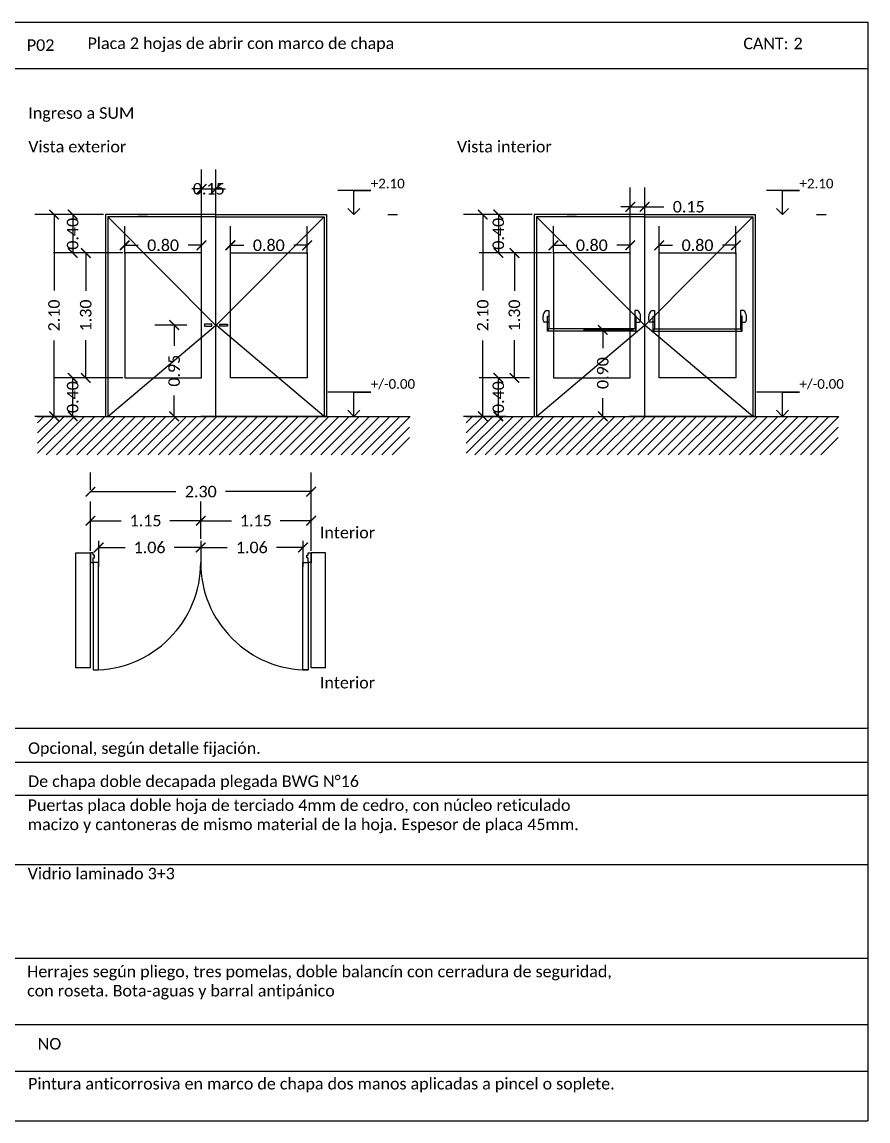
# Model space of a CAD drawing. Header units: metres. Extents: x 2371.5 to 2401.8, y 1406.8 to 1418.2.
# Drawn here: x 2377.31 to 2386.12, y 1406.75 to 1418.19 of the extents above; entities that cross this region are included whole.
import ezdxf
from ezdxf import colors
from ezdxf.entities.mleader import LeaderData, LeaderLine
from ezdxf.math import Vec2, Vec3

# ---------------------------------------------------------------- set-up
doc = ezdxf.new("R2010")
doc.units = ezdxf.units.M
doc.header["$LTSCALE"] = 0.2
doc.header["$PDMODE"] = 3
doc.linetypes.add('ACAD_ISO07W100', pattern=[3, 0, -3])
doc.layers.get('0').update_dxf_attribs({"linetype": 'CONTINUOUS'})
doc.layers.get('DEFPOINTS').update_dxf_attribs({"linetype": 'CONTINUOUS'})
for name, color, linetype in [('0-COT-1-50', 1, 'CONTINUOUS'), ('0-T-1-50-TEXTOS', 2, 'CONTINUOUS'), ('A-----NPP', 5, 'CONTINUOUS'), ('A-HATCHS', 252, 'CONTINUOUS'), ('A-SIM-NIVELES', 1, 'CONTINUOUS'), ('AR-CARPINTERIA_015', 2, 'CONTINUOUS'), ('AR-CARPINTERIA_DET_01', 1, 'CONTINUOUS'), ('AR-CARPINTERIA_DET_BARRIDO', 252, 'CONTINUOUS'), ('AR-MUROS_EN_CORTE_05', 3, 'CONTINUOUS'), ('ROTULO', 2, 'CONTINUOUS')]:
    doc.layers.add(name, color=color, linetype=linetype)
doc.styles.add('1-50-TEXTO-CAL', font='calibri.ttf', dxfattribs={"height": 0.12})
doc.styles.add('TCH-1-50-CA', font='calibri.ttf', dxfattribs={"height": 0.1})
doc.dimstyles.new('1-50-COTAS', dxfattribs={"dimtxt": 0.12, "dimasz": 0.1, "dimexe": 0.2, "dimexo": 0.02, "dimgap": 0.1, "dimtad": 0, "dimtoh": 1, "dimzin": 0, "dimdsep": 46, "dimtxsty": '1-50-TEXTO-CAL', "dimblk": 'ARCHTICK', "dimcen": 0.5, "dimclre": 250, "dimclrt": 256, "dimadec": 0, "dimazin": 0, "dimtfac": 1, "dimtmove": 0, "dimatfit": 3, "dimldrblk": 'ARCHTICK', "dimfxl": 1, "dimtzin": 0, "dimarcsym": 0})

# ---------------------------------------------------------------- blocks, each defined once
blk = doc.blocks.new('_ARCHTICK')
at = {"color": 0, "linetype": 'ByBlock', "const_width": 0.15}
blk.add_lwpolyline([(-0.5, -0.5), (0.5, 0.5)], dxfattribs=at)
blk = doc.blocks.new('*D21')
at = {"layer": '0-COT-1-50', "color": 250, "lineweight": -2, "transparency": 16777216}
for p, q in [((2378.36, 1415.787), (2377.775, 1415.787)), ((2378.36, 1414.487), (2377.775, 1414.487))]:
    blk.add_line(p, q, dxfattribs=at)
at = {"layer": '0-COT-1-50', "color": 0, "lineweight": -2, "transparency": 16777216}
for p, q in [((2377.975, 1415.787), (2377.975, 1415.393)), ((2377.975, 1414.487), (2377.975, 1414.881))]:
    blk.add_line(p, q, dxfattribs=at)
at = {"layer": 'DEFPOINTS', "color": 0, "transparency": 16777216}
for p in [(2377.975, 1415.787), (2378.38, 1415.787), (2378.38, 1414.487)]:
    blk.add_point(p, dxfattribs=at)
at = {"layer": '0-COT-1-50', "color": 0, "lineweight": -2, "transparency": 16777216, "xscale": 0.1, "yscale": 0.1, "zscale": 0.1}
for p, rotation in [((2377.975, 1415.787), 90), ((2377.975, 1414.487), 270)]:
    blk.add_blockref('_ARCHTICK', p, dxfattribs=dict(at, rotation=rotation))
at = {"layer": '0-COT-1-50', "transparency": 16777216, "insert": (2377.975, 1415.137), "char_height": 0.12, "attachment_point": 5, "rotation": 90, "style": '1-50-TEXTO-CAL'}
blk.add_mtext('1.30', dxfattribs=at)
blk = doc.blocks.new('*D22')
at = {"layer": '0-COT-1-50', "color": 250, "lineweight": -2, "transparency": 16777216}
for p, q in [((2378.16, 1416.187), (2377.639, 1416.187)), ((2378.044, 1415.787), (2377.639, 1415.787))]:
    blk.add_line(p, q, dxfattribs=at)
at = {"layer": '0-COT-1-50', "color": 0, "lineweight": -2, "transparency": 16777216}
blk.add_line((2377.839, 1416.187), (2377.839, 1415.787), dxfattribs=at)
at = {"layer": 'DEFPOINTS', "color": 0, "transparency": 16777216}
for p in [(2378.18, 1416.187), (2377.839, 1415.787), (2378.064, 1415.787)]:
    blk.add_point(p, dxfattribs=at)
at = {"layer": '0-COT-1-50', "color": 0, "lineweight": -2, "transparency": 16777216, "xscale": 0.1, "yscale": 0.1, "zscale": 0.1}
for p, rotation in [((2377.839, 1416.187), 90), ((2377.839, 1415.787), 270)]:
    blk.add_blockref('_ARCHTICK', p, dxfattribs=dict(at, rotation=rotation))
at = {"layer": '0-COT-1-50', "transparency": 16777216, "insert": (2377.839, 1415.987), "char_height": 0.12, "attachment_point": 5, "rotation": 90, "style": '1-50-TEXTO-CAL'}
blk.add_mtext('0.40', dxfattribs=at)
blk = doc.blocks.new('*D23')
at = {"layer": '0-COT-1-50', "color": 250, "lineweight": -2, "transparency": 16777216}
for p, q in [((2377.717, 1416.187), (2377.445, 1416.187)), ((2377.842, 1414.087), (2377.445, 1414.087))]:
    blk.add_line(p, q, dxfattribs=at)
at = {"layer": '0-COT-1-50', "color": 0, "lineweight": -2, "transparency": 16777216}
for p, q in [((2377.645, 1416.187), (2377.645, 1415.396)), ((2377.645, 1414.087), (2377.645, 1414.878))]:
    blk.add_line(p, q, dxfattribs=at)
at = {"layer": 'DEFPOINTS', "color": 0, "transparency": 16777216}
for p in [(2377.645, 1416.187), (2377.737, 1416.187), (2377.862, 1414.087)]:
    blk.add_point(p, dxfattribs=at)
at = {"layer": '0-COT-1-50', "color": 0, "lineweight": -2, "transparency": 16777216, "xscale": 0.1, "yscale": 0.1, "zscale": 0.1}
for p, rotation in [((2377.645, 1416.187), 90), ((2377.645, 1414.087), 270)]:
    blk.add_blockref('_ARCHTICK', p, dxfattribs=dict(at, rotation=rotation))
at = {"layer": '0-COT-1-50', "transparency": 16777216, "insert": (2377.645, 1415.137), "char_height": 0.12, "attachment_point": 5, "rotation": 90, "style": '1-50-TEXTO-CAL'}
blk.add_mtext('2.10', dxfattribs=at)
blk = doc.blocks.new('*D24')
at = {"layer": '0-COT-1-50', "color": 250, "lineweight": -2, "transparency": 16777216}
for p, q in [((2378.131, 1414.487), (2377.639, 1414.487)), ((2377.888, 1414.087), (2377.639, 1414.087))]:
    blk.add_line(p, q, dxfattribs=at)
at = {"layer": '0-COT-1-50', "color": 0, "lineweight": -2, "transparency": 16777216}
blk.add_line((2377.839, 1414.087), (2377.839, 1414.487), dxfattribs=at)
at = {"layer": 'DEFPOINTS', "color": 0, "transparency": 16777216}
for p in [(2377.839, 1414.487), (2378.151, 1414.487), (2377.908, 1414.087)]:
    blk.add_point(p, dxfattribs=at)
at = {"layer": '0-COT-1-50', "color": 0, "lineweight": -2, "transparency": 16777216, "xscale": 0.1, "yscale": 0.1, "zscale": 0.1}
for p, rotation in [((2377.839, 1414.487), 90), ((2377.839, 1414.087), 270)]:
    blk.add_blockref('_ARCHTICK', p, dxfattribs=dict(at, rotation=rotation))
at = {"layer": '0-COT-1-50', "transparency": 16777216, "insert": (2377.839, 1414.287), "char_height": 0.12, "attachment_point": 5, "rotation": 90, "style": '1-50-TEXTO-CAL'}
blk.add_mtext('0.40', dxfattribs=at)
blk = doc.blocks.new('*D25')
at = {"layer": '0-COT-1-50', "color": 250, "lineweight": -2, "transparency": 16777216}
for p, q in [((2379.171, 1412.792), (2379.171, 1412.522)), ((2380.235, 1412.792), (2380.235, 1412.522))]:
    blk.add_line(p, q, dxfattribs=at)
at = {"layer": '0-COT-1-50', "color": 0, "lineweight": -2, "transparency": 16777216}
for p, q in [((2379.171, 1412.722), (2379.447, 1412.722)), ((2380.235, 1412.722), (2379.959, 1412.722))]:
    blk.add_line(p, q, dxfattribs=at)
at = {"layer": 'DEFPOINTS', "color": 0, "transparency": 16777216}
for p in [(2379.171, 1412.812), (2380.235, 1412.812), (2379.171, 1412.722)]:
    blk.add_point(p, dxfattribs=at)
at = {"layer": '0-COT-1-50', "color": 0, "lineweight": -2, "transparency": 16777216, "xscale": 0.1, "yscale": 0.1, "zscale": 0.1, "rotation": 180}
blk.add_blockref('_ARCHTICK', (2379.171, 1412.722), dxfattribs=at)
at = {"layer": '0-COT-1-50', "color": 0, "lineweight": -2, "transparency": 16777216, "xscale": 0.1, "yscale": 0.1, "zscale": 0.1}
blk.add_blockref('_ARCHTICK', (2380.235, 1412.722), dxfattribs=at)
at = {"layer": '0-COT-1-50', "transparency": 16777216, "insert": (2379.703, 1412.722), "char_height": 0.12, "attachment_point": 5, "style": '1-50-TEXTO-CAL'}
blk.add_mtext('1.06', dxfattribs=at)
blk = doc.blocks.new('*D26')
at = {"layer": '0-COT-1-50', "color": 250, "lineweight": -2, "transparency": 16777216}
for p, q in [((2379.026, 1415.037), (2378.695, 1415.037)), ((2378.615, 1414.087), (2379.095, 1414.087))]:
    blk.add_line(p, q, dxfattribs=at)
at = {"layer": '0-COT-1-50', "color": 0, "lineweight": -2, "transparency": 16777216}
for p, q in [((2378.895, 1415.037), (2378.895, 1414.82)), ((2378.895, 1414.087), (2378.895, 1414.303))]:
    blk.add_line(p, q, dxfattribs=at)
at = {"layer": 'DEFPOINTS', "color": 0, "transparency": 16777216}
for p in [(2378.895, 1415.037), (2379.046, 1415.037), (2378.595, 1414.087)]:
    blk.add_point(p, dxfattribs=at)
at = {"layer": '0-COT-1-50', "color": 0, "lineweight": -2, "transparency": 16777216, "xscale": 0.1, "yscale": 0.1, "zscale": 0.1}
for p, rotation in [((2378.895, 1415.037), 90), ((2378.895, 1414.087), 270)]:
    blk.add_blockref('_ARCHTICK', p, dxfattribs=dict(at, rotation=rotation))
at = {"layer": '0-COT-1-50', "transparency": 16777216, "insert": (2378.895, 1414.562), "char_height": 0.12, "attachment_point": 5, "rotation": 90, "style": '1-50-TEXTO-CAL'}
blk.add_mtext('0.95', dxfattribs=at)
blk = doc.blocks.new('*D27')
at = {"layer": '0-COT-1-50', "color": 250, "lineweight": -2, "transparency": 16777216}
for p, q in [((2378.108, 1412.792), (2378.108, 1412.522)), ((2379.171, 1412.792), (2379.171, 1412.522))]:
    blk.add_line(p, q, dxfattribs=at)
at = {"layer": '0-COT-1-50', "color": 0, "lineweight": -2, "transparency": 16777216}
for p, q in [((2378.108, 1412.722), (2378.384, 1412.722)), ((2379.171, 1412.722), (2378.895, 1412.722))]:
    blk.add_line(p, q, dxfattribs=at)
at = {"layer": 'DEFPOINTS', "color": 0, "transparency": 16777216}
for p in [(2378.108, 1412.812), (2379.171, 1412.812), (2378.108, 1412.722)]:
    blk.add_point(p, dxfattribs=at)
at = {"layer": '0-COT-1-50', "color": 0, "lineweight": -2, "transparency": 16777216, "xscale": 0.1, "yscale": 0.1, "zscale": 0.1, "rotation": 180}
blk.add_blockref('_ARCHTICK', (2378.108, 1412.722), dxfattribs=at)
at = {"layer": '0-COT-1-50', "color": 0, "lineweight": -2, "transparency": 16777216, "xscale": 0.1, "yscale": 0.1, "zscale": 0.1}
blk.add_blockref('_ARCHTICK', (2379.171, 1412.722), dxfattribs=at)
at = {"layer": '0-COT-1-50', "transparency": 16777216, "insert": (2378.639, 1412.722), "char_height": 0.12, "attachment_point": 5, "style": '1-50-TEXTO-CAL'}
blk.add_mtext('1.06', dxfattribs=at)
blk = doc.blocks.new('*D28')
at = {"layer": '0-COT-1-50', "color": 250, "lineweight": -2, "transparency": 16777216}
for p, q in [((2379.18, 1415.987), (2379.18, 1416.655)), ((2379.33, 1416.098), (2379.33, 1416.655))]:
    blk.add_line(p, q, dxfattribs=at)
at = {"layer": '0-COT-1-50', "color": 0, "lineweight": -2, "transparency": 16777216}
for p, q in [((2379.18, 1416.455), (2379.08, 1416.455)), ((2379.18, 1416.455), (2379.33, 1416.455)), ((2379.33, 1416.455), (2379.43, 1416.455))]:
    blk.add_line(p, q, dxfattribs=at)
at = {"layer": 'DEFPOINTS', "color": 0, "transparency": 16777216}
for p in [(2379.33, 1416.455), (2379.33, 1416.078), (2379.18, 1415.967)]:
    blk.add_point(p, dxfattribs=at)
at = {"layer": '0-COT-1-50', "color": 0, "lineweight": -2, "transparency": 16777216, "xscale": 0.1, "yscale": 0.1, "zscale": 0.1}
blk.add_blockref('_ARCHTICK', (2379.18, 1416.455), dxfattribs=at)
at = {"layer": '0-COT-1-50', "color": 0, "lineweight": -2, "transparency": 16777216, "xscale": 0.1, "yscale": 0.1, "zscale": 0.1, "rotation": 180}
blk.add_blockref('_ARCHTICK', (2379.33, 1416.455), dxfattribs=at)
at = {"layer": '0-COT-1-50', "transparency": 16777216, "insert": (2379.255, 1416.455), "char_height": 0.12, "attachment_point": 5, "style": '1-50-TEXTO-CAL'}
blk.add_mtext('0.15', dxfattribs=at)
blk = doc.blocks.new('*D29')
at = {"layer": '0-COT-1-50', "color": 250, "lineweight": -2, "transparency": 16777216}
for p, q in [((2378.38, 1415.777), (2378.38, 1416.067)), ((2379.18, 1415.777), (2379.18, 1416.067))]:
    blk.add_line(p, q, dxfattribs=at)
at = {"layer": '0-COT-1-50', "color": 0, "lineweight": -2, "transparency": 16777216}
for p, q in [((2378.38, 1415.867), (2378.519, 1415.867)), ((2379.18, 1415.867), (2379.041, 1415.867))]:
    blk.add_line(p, q, dxfattribs=at)
at = {"layer": 'DEFPOINTS', "color": 0, "transparency": 16777216}
for p in [(2378.38, 1415.867), (2378.38, 1415.757), (2379.18, 1415.757)]:
    blk.add_point(p, dxfattribs=at)
at = {"layer": '0-COT-1-50', "color": 0, "lineweight": -2, "transparency": 16777216, "xscale": 0.1, "yscale": 0.1, "zscale": 0.1, "rotation": 180}
blk.add_blockref('_ARCHTICK', (2378.38, 1415.867), dxfattribs=at)
at = {"layer": '0-COT-1-50', "color": 0, "lineweight": -2, "transparency": 16777216, "xscale": 0.1, "yscale": 0.1, "zscale": 0.1}
blk.add_blockref('_ARCHTICK', (2379.18, 1415.867), dxfattribs=at)
at = {"layer": '0-COT-1-50', "transparency": 16777216, "insert": (2378.78, 1415.867), "char_height": 0.12, "attachment_point": 5, "style": '1-50-TEXTO-CAL'}
blk.add_mtext('0.80', dxfattribs=at)
blk = doc.blocks.new('*D30')
at = {"layer": '0-COT-1-50', "color": 250, "lineweight": -2, "transparency": 16777216}
for p, q in [((2378.023, 1413.323), (2378.023, 1413.503)), ((2380.32, 1412.944), (2380.32, 1413.503))]:
    blk.add_line(p, q, dxfattribs=at)
at = {"layer": '0-COT-1-50', "color": 0, "lineweight": -2, "transparency": 16777216}
for p, q in [((2378.023, 1413.303), (2378.913, 1413.303)), ((2380.32, 1413.303), (2379.431, 1413.303))]:
    blk.add_line(p, q, dxfattribs=at)
at = {"layer": 'DEFPOINTS', "color": 0, "transparency": 16777216}
for p in [(2378.023, 1413.303), (2378.023, 1413.303), (2380.32, 1412.924)]:
    blk.add_point(p, dxfattribs=at)
at = {"layer": '0-COT-1-50', "color": 0, "lineweight": -2, "transparency": 16777216, "xscale": 0.1, "yscale": 0.1, "zscale": 0.1, "rotation": 180}
blk.add_blockref('_ARCHTICK', (2378.023, 1413.303), dxfattribs=at)
at = {"layer": '0-COT-1-50', "color": 0, "lineweight": -2, "transparency": 16777216, "xscale": 0.1, "yscale": 0.1, "zscale": 0.1}
blk.add_blockref('_ARCHTICK', (2380.32, 1413.303), dxfattribs=at)
at = {"layer": '0-COT-1-50', "transparency": 16777216, "insert": (2379.172, 1413.303), "char_height": 0.12, "attachment_point": 5, "style": '1-50-TEXTO-CAL'}
blk.add_mtext('2.30', dxfattribs=at)
blk = doc.blocks.new('P02_-_PLANTA')
at = {"layer": 'AR-CARPINTERIA_015', "linetype": 'Continuous'}
for points in [[(0.085, -0.1), (0.03, -0.1), (0.03, -1.218), (0.085, -1.218)], [(2.212, -0.1), (2.267, -0.1), (2.267, -1.218), (2.212, -1.218)]]:
    blk.add_lwpolyline(points, close=True, dxfattribs=at)
at = {"layer": 'AR-CARPINTERIA_DET_01', "linetype": 'Continuous'}
for points in [[(0, 0), (0, -0.1), (0.03, -0.1), (0.03, -0.053), (0.043, -0.053), (0.043, -0.023), (0.03, -0.023), (0.03, 0)], [(2.297, 0), (2.297, -0.1), (2.267, -0.1), (2.267, -0.053), (2.254, -0.053), (2.254, -0.023), (2.267, -0.023), (2.267, 0)]]:
    blk.add_lwpolyline(points, close=True, dxfattribs=at)
at = {"layer": 'AR-CARPINTERIA_DET_BARRIDO', "ltscale": 3}
for centre, start, end in [((0.031, -0.101), 269.9651, 0.0349), ((2.266, -0.101), 179.9651, 270.0349)]:
    blk.add_arc(centre, 1.118, start, end, dxfattribs=at)
blk = doc.blocks.new('*D31')
at = {"layer": '0-COT-1-50', "color": 250, "lineweight": -2, "transparency": 16777216}
for p, q in [((2379.48, 1415.777), (2379.48, 1416.067)), ((2380.28, 1415.777), (2380.28, 1416.067))]:
    blk.add_line(p, q, dxfattribs=at)
at = {"layer": '0-COT-1-50', "color": 0, "lineweight": -2, "transparency": 16777216}
for p, q in [((2379.48, 1415.867), (2379.619, 1415.867)), ((2380.28, 1415.867), (2380.141, 1415.867))]:
    blk.add_line(p, q, dxfattribs=at)
at = {"layer": 'DEFPOINTS', "color": 0, "transparency": 16777216}
for p in [(2380.28, 1415.867), (2379.48, 1415.757), (2380.28, 1415.757)]:
    blk.add_point(p, dxfattribs=at)
at = {"layer": '0-COT-1-50', "color": 0, "lineweight": -2, "transparency": 16777216, "xscale": 0.1, "yscale": 0.1, "zscale": 0.1, "rotation": 180}
blk.add_blockref('_ARCHTICK', (2379.48, 1415.867), dxfattribs=at)
at = {"layer": '0-COT-1-50', "color": 0, "lineweight": -2, "transparency": 16777216, "xscale": 0.1, "yscale": 0.1, "zscale": 0.1}
blk.add_blockref('_ARCHTICK', (2380.28, 1415.867), dxfattribs=at)
at = {"layer": '0-COT-1-50', "transparency": 16777216, "insert": (2379.88, 1415.867), "char_height": 0.12, "attachment_point": 5, "style": '1-50-TEXTO-CAL'}
blk.add_mtext('0.80', dxfattribs=at)
blk = doc.blocks.new('_OPEN90')
at = {"color": 0, "linetype": 'ByBlock'}
for p, q in [((0, 0), (-1, 0)), ((-0.5, 0.5), (0, 0)), ((0, 0), (-0.5, -0.5))]:
    blk.add_line(p, q, dxfattribs=at)
blk = doc.blocks.new('P02_-_VISTA_EXTERIOR')
at = {"layer": 'A-----NPP', "color": 1, "linetype": 'Continuous'}
for points in [[(1.108, 0.958), (1.03, 0.958), (1.03, 0.938), (1.108, 0.938)], [(1.192, 0.958), (1.27, 0.958), (1.27, 0.938), (1.192, 0.938)]]:
    blk.add_lwpolyline(points, close=True, dxfattribs=at)
at = {"layer": 'AR-CARPINTERIA_015', "linetype": 'Continuous'}
for p, q in [((1.15, 2.1), (0, 2.1)), ((0, 2.1), (0, 0)), ((1.15, 2.075), (0.025, 2.075)), ((0.025, 2.075), (0.025, 0)), ((1.15, 2.1), (2.3, 2.1)), ((1.15, 2.075), (2.275, 2.075)), ((1.15, 0), (1.15, 2.075)), ((2.275, 2.075), (2.275, 0)), ((2.3, 2.1), (2.3, 0)), ((0.025, 0), (1.288, 0)), ((2.3, 0), (0.991, 0)), ((2.275, 0), (1.016, 0))]:
    blk.add_line(p, q, dxfattribs=at)
for points in [[(1, 1.7), (0.2, 1.7), (0.2, 0.4), (1, 0.4)], [(1.3, 1.7), (2.1, 1.7), (2.1, 0.4), (1.3, 0.4)]]:
    blk.add_lwpolyline(points, close=True, dxfattribs=at)
at = {"layer": 'AR-CARPINTERIA_DET_BARRIDO', "color": 1, "ltscale": 3}
for p, q in [((0.025, 2.075), (1.15, 0.946)), ((2.275, 2.075), (1.15, 0.946)), ((0.025, 0), (1.144, 0.944)), ((2.275, 0), (1.156, 0.944))]:
    blk.add_line(p, q, dxfattribs=at)
blk = doc.blocks.new('P02_-_VISTA_INTERIOR')
at = {"layer": 'AR-CARPINTERIA_015', "linetype": 'Continuous'}
for p, q in [((1.15, 2.1), (0, 2.1)), ((0, 2.1), (0, 0)), ((1.15, 2.075), (0.025, 2.075)), ((0.025, 2.075), (0.025, 0)), ((1.15, 2.1), (2.3, 2.1)), ((1.15, 2.075), (2.275, 2.075)), ((1.15, 0), (1.15, 2.075)), ((2.275, 2.075), (2.275, 0)), ((2.3, 2.1), (2.3, 0)), ((0.025, 0), (1.288, 0)), ((2.3, 0), (0.991, 0)), ((2.275, 0), (1.016, 0))]:
    blk.add_line(p, q, dxfattribs=at)
for points in [[(1, 1.7), (0.2, 1.7), (0.2, 0.4), (1, 0.4)], [(1.3, 1.7), (2.1, 1.7), (2.1, 0.4), (1.3, 0.4)]]:
    blk.add_lwpolyline(points, close=True, dxfattribs=at)
at = {"layer": 'AR-CARPINTERIA_DET_01'}
for points in [[(0.092, 1), (0.092, 1.042)], [(0.122, 1.101), (0.152, 1.101), (0.152, 0.981), (0.108, 0.981)], [(0.152, 0.887), (0.137, 0.887), (0.137, 1.041), (0.152, 1.041)], [(0.152, 1.041), (0.152, 0.912)], [(1.078, 1.101), (1.048, 1.101), (1.048, 0.981), (1.092, 0.981)], [(1.048, 1.041), (1.048, 0.912)], [(1.048, 0.887), (1.063, 0.887), (1.063, 1.041), (1.048, 1.041)], [(1.108, 1), (1.108, 1.042)], [(1.192, 1), (1.192, 1.042)], [(1.222, 1.101), (1.252, 1.101), (1.252, 0.981), (1.208, 0.981)], [(1.252, 0.887), (1.237, 0.887), (1.237, 1.041), (1.252, 1.041)], [(1.252, 1.041), (1.252, 0.912)], [(2.178, 1.101), (2.148, 1.101), (2.148, 0.981), (2.192, 0.981)], [(2.148, 1.041), (2.148, 0.912)], [(2.148, 0.887), (2.163, 0.887), (2.163, 1.041), (2.148, 1.041)], [(2.208, 1), (2.208, 1.042)], [(1.054, 0.912), (0.146, 0.912)], [(0.146, 0.912), (0.146, 0.887)], [(1.063, 0.887), (0.146, 0.887)], [(1.054, 0.912), (1.054, 0.887)], [(1.237, 0.887), (2.154, 0.887)], [(1.246, 0.912), (2.154, 0.912)], [(1.246, 0.912), (1.246, 0.887)], [(2.154, 0.912), (2.154, 0.887)]]:
    blk.add_lwpolyline(points, dxfattribs=at)
for centre, radius, start, end in [((0.166, 1.042), 0.0739, 126.4305, 180.4394), ((1.034, 1.042), 0.0739, 359.5606, 53.5695), ((1.266, 1.042), 0.0739, 126.4305, 180.4394), ((2.134, 1.042), 0.0739, 359.5606, 53.5695), ((0.111, 1), 0.019, 178.8009, 261.3159), ((1.089, 1), 0.019, 278.6841, 1.1991), ((1.211, 1), 0.019, 178.8009, 261.3159), ((2.189, 1), 0.019, 278.6841, 1.1991)]:
    blk.add_arc(centre, radius, start, end, dxfattribs=at)
at = {"layer": 'AR-CARPINTERIA_DET_BARRIDO', "ltscale": 3}
for p, q in [((0.025, 2.075), (1.15, 0.946)), ((2.275, 2.075), (1.15, 0.946)), ((0.025, 0), (1.144, 0.944)), ((2.275, 0), (1.156, 0.944))]:
    blk.add_line(p, q, dxfattribs=at)
blk = doc.blocks.new('*D50')
at = {"layer": '0-COT-1-50', "color": 250, "lineweight": -2, "transparency": 16777216}
for p, q in [((2382.822, 1415.787), (2382.236, 1415.787)), ((2382.592, 1414.487), (2382.236, 1414.487))]:
    blk.add_line(p, q, dxfattribs=at)
at = {"layer": '0-COT-1-50', "color": 0, "lineweight": -2, "transparency": 16777216}
for p, q in [((2382.436, 1415.787), (2382.436, 1415.393)), ((2382.436, 1414.487), (2382.436, 1414.881))]:
    blk.add_line(p, q, dxfattribs=at)
at = {"layer": 'DEFPOINTS', "color": 0, "transparency": 16777216}
for p in [(2382.436, 1415.787), (2382.842, 1415.787), (2382.612, 1414.487)]:
    blk.add_point(p, dxfattribs=at)
at = {"layer": '0-COT-1-50', "color": 0, "lineweight": -2, "transparency": 16777216, "xscale": 0.1, "yscale": 0.1, "zscale": 0.1}
for p, rotation in [((2382.436, 1415.787), 90), ((2382.436, 1414.487), 270)]:
    blk.add_blockref('_ARCHTICK', p, dxfattribs=dict(at, rotation=rotation))
at = {"layer": '0-COT-1-50', "transparency": 16777216, "insert": (2382.436, 1415.137), "char_height": 0.12, "attachment_point": 5, "rotation": 90, "style": '1-50-TEXTO-CAL'}
blk.add_mtext('1.30', dxfattribs=at)
blk = doc.blocks.new('*D51')
at = {"layer": '0-COT-1-50', "color": 250, "lineweight": -2, "transparency": 16777216}
for p, q in [((2382.622, 1416.187), (2382.069, 1416.187)), ((2382.506, 1415.787), (2382.069, 1415.787))]:
    blk.add_line(p, q, dxfattribs=at)
at = {"layer": '0-COT-1-50', "color": 0, "lineweight": -2, "transparency": 16777216}
blk.add_line((2382.269, 1416.187), (2382.269, 1415.787), dxfattribs=at)
at = {"layer": 'DEFPOINTS', "color": 0, "transparency": 16777216}
for p in [(2382.642, 1416.187), (2382.269, 1415.787), (2382.526, 1415.787)]:
    blk.add_point(p, dxfattribs=at)
at = {"layer": '0-COT-1-50', "color": 0, "lineweight": -2, "transparency": 16777216, "xscale": 0.1, "yscale": 0.1, "zscale": 0.1}
for p, rotation in [((2382.269, 1416.187), 90), ((2382.269, 1415.787), 270)]:
    blk.add_blockref('_ARCHTICK', p, dxfattribs=dict(at, rotation=rotation))
at = {"layer": '0-COT-1-50', "transparency": 16777216, "insert": (2382.269, 1415.987), "char_height": 0.12, "attachment_point": 5, "rotation": 90, "style": '1-50-TEXTO-CAL'}
blk.add_mtext('0.40', dxfattribs=at)
blk = doc.blocks.new('*D52')
at = {"layer": '0-COT-1-50', "color": 250, "lineweight": -2, "transparency": 16777216}
for p, q in [((2382.179, 1416.187), (2381.907, 1416.187)), ((2382.303, 1414.087), (2381.907, 1414.087))]:
    blk.add_line(p, q, dxfattribs=at)
at = {"layer": '0-COT-1-50', "color": 0, "lineweight": -2, "transparency": 16777216}
for p, q in [((2382.107, 1416.187), (2382.107, 1415.396)), ((2382.107, 1414.087), (2382.107, 1414.878))]:
    blk.add_line(p, q, dxfattribs=at)
at = {"layer": 'DEFPOINTS', "color": 0, "transparency": 16777216}
for p in [(2382.107, 1416.187), (2382.199, 1416.187), (2382.323, 1414.087)]:
    blk.add_point(p, dxfattribs=at)
at = {"layer": '0-COT-1-50', "color": 0, "lineweight": -2, "transparency": 16777216, "xscale": 0.1, "yscale": 0.1, "zscale": 0.1}
for p, rotation in [((2382.107, 1416.187), 90), ((2382.107, 1414.087), 270)]:
    blk.add_blockref('_ARCHTICK', p, dxfattribs=dict(at, rotation=rotation))
at = {"layer": '0-COT-1-50', "transparency": 16777216, "insert": (2382.107, 1415.137), "char_height": 0.12, "attachment_point": 5, "rotation": 90, "style": '1-50-TEXTO-CAL'}
blk.add_mtext('2.10', dxfattribs=at)
blk = doc.blocks.new('*D53')
at = {"layer": '0-COT-1-50', "color": 250, "lineweight": -2, "transparency": 16777216}
for p, q in [((2382.592, 1414.487), (2382.069, 1414.487)), ((2382.349, 1414.087), (2382.069, 1414.087))]:
    blk.add_line(p, q, dxfattribs=at)
at = {"layer": '0-COT-1-50', "color": 0, "lineweight": -2, "transparency": 16777216}
blk.add_line((2382.269, 1414.087), (2382.269, 1414.487), dxfattribs=at)
at = {"layer": 'DEFPOINTS', "color": 0, "transparency": 16777216}
for p in [(2382.269, 1414.487), (2382.612, 1414.487), (2382.369, 1414.087)]:
    blk.add_point(p, dxfattribs=at)
at = {"layer": '0-COT-1-50', "color": 0, "lineweight": -2, "transparency": 16777216, "xscale": 0.1, "yscale": 0.1, "zscale": 0.1}
for p, rotation in [((2382.269, 1414.487), 90), ((2382.269, 1414.087), 270)]:
    blk.add_blockref('_ARCHTICK', p, dxfattribs=dict(at, rotation=rotation))
at = {"layer": '0-COT-1-50', "transparency": 16777216, "insert": (2382.269, 1414.287), "char_height": 0.12, "attachment_point": 5, "rotation": 90, "style": '1-50-TEXTO-CAL'}
blk.add_mtext('0.40', dxfattribs=at)
blk = doc.blocks.new('*D54')
at = {"layer": '0-COT-1-50', "color": 250, "lineweight": -2, "transparency": 16777216}
for p, q in [((2383.675, 1414.987), (2383.156, 1414.987)), ((2383.076, 1414.087), (2383.556, 1414.087))]:
    blk.add_line(p, q, dxfattribs=at)
at = {"layer": '0-COT-1-50', "color": 0, "lineweight": -2, "transparency": 16777216}
for p, q in [((2383.356, 1414.987), (2383.356, 1414.798)), ((2383.356, 1414.087), (2383.356, 1414.276))]:
    blk.add_line(p, q, dxfattribs=at)
at = {"layer": 'DEFPOINTS', "color": 0, "transparency": 16777216}
for p in [(2383.356, 1414.987), (2383.695, 1414.987), (2383.056, 1414.087)]:
    blk.add_point(p, dxfattribs=at)
at = {"layer": '0-COT-1-50', "color": 0, "lineweight": -2, "transparency": 16777216, "xscale": 0.1, "yscale": 0.1, "zscale": 0.1}
for p, rotation in [((2383.356, 1414.987), 90), ((2383.356, 1414.087), 270)]:
    blk.add_blockref('_ARCHTICK', p, dxfattribs=dict(at, rotation=rotation))
at = {"layer": '0-COT-1-50', "transparency": 16777216, "insert": (2383.356, 1414.537), "char_height": 0.12, "attachment_point": 5, "rotation": 90, "style": '1-50-TEXTO-CAL'}
blk.add_mtext('0.90', dxfattribs=at)
blk = doc.blocks.new('*D55')
at = {"layer": '0-COT-1-50', "color": 250, "lineweight": -2, "transparency": 16777216}
for p, q in [((2383.642, 1415.987), (2383.642, 1416.468)), ((2383.792, 1416.098), (2383.792, 1416.468))]:
    blk.add_line(p, q, dxfattribs=at)
at = {"layer": '0-COT-1-50', "color": 0, "lineweight": -2, "transparency": 16777216}
for p, q in [((2383.642, 1416.268), (2383.542, 1416.268)), ((2383.642, 1416.268), (2383.792, 1416.268)), ((2383.792, 1416.268), (2383.992, 1416.268))]:
    blk.add_line(p, q, dxfattribs=at)
at = {"layer": 'DEFPOINTS', "color": 0, "transparency": 16777216}
for p in [(2383.792, 1416.268), (2383.792, 1416.078), (2383.642, 1415.967)]:
    blk.add_point(p, dxfattribs=at)
at = {"layer": '0-COT-1-50', "color": 0, "lineweight": -2, "transparency": 16777216, "xscale": 0.1, "yscale": 0.1, "zscale": 0.1}
blk.add_blockref('_ARCHTICK', (2383.642, 1416.268), dxfattribs=at)
at = {"layer": '0-COT-1-50', "color": 0, "lineweight": -2, "transparency": 16777216, "xscale": 0.1, "yscale": 0.1, "zscale": 0.1, "rotation": 180}
blk.add_blockref('_ARCHTICK', (2383.792, 1416.268), dxfattribs=at)
at = {"layer": '0-COT-1-50', "transparency": 16777216, "insert": (2384.25, 1416.268), "char_height": 0.12, "attachment_point": 5, "style": '1-50-TEXTO-CAL'}
blk.add_mtext('0.15', dxfattribs=at)
blk = doc.blocks.new('*D56')
at = {"layer": '0-COT-1-50', "color": 250, "lineweight": -2, "transparency": 16777216}
for p, q in [((2382.842, 1415.777), (2382.842, 1416.067)), ((2383.642, 1415.777), (2383.642, 1416.067))]:
    blk.add_line(p, q, dxfattribs=at)
at = {"layer": '0-COT-1-50', "color": 0, "lineweight": -2, "transparency": 16777216}
for p, q in [((2382.842, 1415.867), (2382.981, 1415.867)), ((2383.642, 1415.867), (2383.503, 1415.867))]:
    blk.add_line(p, q, dxfattribs=at)
at = {"layer": 'DEFPOINTS', "color": 0, "transparency": 16777216}
for p in [(2382.842, 1415.867), (2382.842, 1415.757), (2383.642, 1415.757)]:
    blk.add_point(p, dxfattribs=at)
at = {"layer": '0-COT-1-50', "color": 0, "lineweight": -2, "transparency": 16777216, "xscale": 0.1, "yscale": 0.1, "zscale": 0.1, "rotation": 180}
blk.add_blockref('_ARCHTICK', (2382.842, 1415.867), dxfattribs=at)
at = {"layer": '0-COT-1-50', "color": 0, "lineweight": -2, "transparency": 16777216, "xscale": 0.1, "yscale": 0.1, "zscale": 0.1}
blk.add_blockref('_ARCHTICK', (2383.642, 1415.867), dxfattribs=at)
at = {"layer": '0-COT-1-50', "transparency": 16777216, "insert": (2383.242, 1415.867), "char_height": 0.12, "attachment_point": 5, "style": '1-50-TEXTO-CAL'}
blk.add_mtext('0.80', dxfattribs=at)
blk = doc.blocks.new('*D57')
at = {"layer": '0-COT-1-50', "color": 250, "lineweight": -2, "transparency": 16777216}
for p, q in [((2383.942, 1415.777), (2383.942, 1416.067)), ((2384.742, 1415.777), (2384.742, 1416.067))]:
    blk.add_line(p, q, dxfattribs=at)
at = {"layer": '0-COT-1-50', "color": 0, "lineweight": -2, "transparency": 16777216}
for p, q in [((2383.942, 1415.867), (2384.081, 1415.867)), ((2384.742, 1415.867), (2384.603, 1415.867))]:
    blk.add_line(p, q, dxfattribs=at)
at = {"layer": 'DEFPOINTS', "color": 0, "transparency": 16777216}
for p in [(2384.742, 1415.867), (2383.942, 1415.757), (2384.742, 1415.757)]:
    blk.add_point(p, dxfattribs=at)
at = {"layer": '0-COT-1-50', "color": 0, "lineweight": -2, "transparency": 16777216, "xscale": 0.1, "yscale": 0.1, "zscale": 0.1, "rotation": 180}
blk.add_blockref('_ARCHTICK', (2383.942, 1415.867), dxfattribs=at)
at = {"layer": '0-COT-1-50', "color": 0, "lineweight": -2, "transparency": 16777216, "xscale": 0.1, "yscale": 0.1, "zscale": 0.1}
blk.add_blockref('_ARCHTICK', (2384.742, 1415.867), dxfattribs=at)
at = {"layer": '0-COT-1-50', "transparency": 16777216, "insert": (2384.342, 1415.867), "char_height": 0.12, "attachment_point": 5, "style": '1-50-TEXTO-CAL'}
blk.add_mtext('0.80', dxfattribs=at)
blk = doc.blocks.new('*D62')
at = {"layer": '0-COT-1-50', "color": 250, "transparency": 16777216}
for p, q in [((2378.023, 1412.686), (2378.023, 1413.201)), ((2379.171, 1412.832), (2379.171, 1413.201))]:
    blk.add_line(p, q, dxfattribs=at)
at = {"layer": '0-COT-1-50', "color": 0, "transparency": 16777216}
for p, q in [((2378.023, 1413.001), (2378.343, 1413.001)), ((2379.171, 1413.001), (2378.851, 1413.001))]:
    blk.add_line(p, q, dxfattribs=at)
at = {"layer": 'DEFPOINTS', "color": 0, "transparency": 16777216}
for p in [(2378.023, 1413.001), (2379.171, 1412.812), (2378.023, 1412.666)]:
    blk.add_point(p, dxfattribs=at)
at = {"layer": '0-COT-1-50', "color": 0, "transparency": 16777216, "xscale": 0.1, "yscale": 0.1, "zscale": 0.1, "rotation": 180}
blk.add_blockref('_ARCHTICK', (2378.023, 1413.001), dxfattribs=at)
at = {"layer": '0-COT-1-50', "color": 0, "transparency": 16777216, "xscale": 0.1, "yscale": 0.1, "zscale": 0.1}
blk.add_blockref('_ARCHTICK', (2379.171, 1413.001), dxfattribs=at)
at = {"layer": '0-COT-1-50', "transparency": 16777216, "insert": (2378.597, 1413.001), "char_height": 0.12, "attachment_point": 5, "style": '1-50-TEXTO-CAL'}
blk.add_mtext('1.15', dxfattribs=at)
blk = doc.blocks.new('*D63')
at = {"layer": '0-COT-1-50', "color": 250, "transparency": 16777216}
for p, q in [((2379.171, 1412.812), (2379.171, 1413.201)), ((2380.32, 1412.686), (2380.32, 1413.201))]:
    blk.add_line(p, q, dxfattribs=at)
at = {"layer": '0-COT-1-50', "color": 0, "transparency": 16777216}
for p, q in [((2379.171, 1413.001), (2379.491, 1413.001)), ((2380.32, 1413.001), (2379.999, 1413.001))]:
    blk.add_line(p, q, dxfattribs=at)
at = {"layer": 'DEFPOINTS', "color": 0, "transparency": 16777216}
for p in [(2380.32, 1413.001), (2379.171, 1412.792), (2380.32, 1412.666)]:
    blk.add_point(p, dxfattribs=at)
at = {"layer": '0-COT-1-50', "color": 0, "transparency": 16777216, "xscale": 0.1, "yscale": 0.1, "zscale": 0.1, "rotation": 180}
blk.add_blockref('_ARCHTICK', (2379.171, 1413.001), dxfattribs=at)
at = {"layer": '0-COT-1-50', "color": 0, "transparency": 16777216, "xscale": 0.1, "yscale": 0.1, "zscale": 0.1}
blk.add_blockref('_ARCHTICK', (2380.32, 1413.001), dxfattribs=at)
at = {"layer": '0-COT-1-50', "transparency": 16777216, "insert": (2379.745, 1413.001), "char_height": 0.12, "attachment_point": 5, "style": '1-50-TEXTO-CAL'}
blk.add_mtext('1.15', dxfattribs=at)

msp = doc.modelspace()

# ---------------------------------------------------------------- linework, layer by layer
at = {"layer": 'A-HATCHS', "color": 253, "linetype": 'ACAD_ISO07W100', "ltscale": 2}
for p, q in [((2378.519, 1416.187), (2381.366, 1416.187)), ((2382.981, 1416.187), (2385.827, 1416.187))]:
    msp.add_line(p, q, dxfattribs=at)
at = {"layer": 'A-HATCHS', "linetype": 'Continuous'}
for p, q in [((2377.473, 1414.02), (2377.539, 1414.087)), ((2377.473, 1413.915), (2377.645, 1414.087)), ((2377.473, 1413.809), (2377.751, 1414.087)), ((2377.473, 1413.703), (2377.857, 1414.087)), ((2377.563, 1413.687), (2377.963, 1414.087)), ((2377.669, 1413.687), (2378.069, 1414.087)), ((2377.775, 1413.687), (2378.175, 1414.087)), ((2377.881, 1413.687), (2378.28, 1414.087)), ((2377.987, 1413.687), (2378.386, 1414.087)), ((2378.093, 1413.687), (2378.492, 1414.087)), ((2378.199, 1413.687), (2378.598, 1414.087)), ((2378.305, 1413.687), (2378.704, 1414.087)), ((2378.411, 1413.687), (2378.81, 1414.087)), ((2378.516, 1413.687), (2378.916, 1414.087)), ((2378.622, 1413.687), (2379.022, 1414.087)), ((2378.728, 1413.687), (2379.127, 1414.087)), ((2378.834, 1413.687), (2379.233, 1414.087)), ((2378.94, 1413.687), (2379.339, 1414.087)), ((2379.046, 1413.687), (2379.445, 1414.087)), ((2379.152, 1413.687), (2379.551, 1414.087)), ((2379.258, 1413.687), (2379.657, 1414.087)), ((2379.363, 1413.687), (2379.763, 1414.087)), ((2379.469, 1413.687), (2379.869, 1414.087)), ((2379.575, 1413.687), (2379.975, 1414.087)), ((2379.681, 1413.687), (2380.08, 1414.087)), ((2379.787, 1413.687), (2380.186, 1414.087)), ((2379.893, 1413.687), (2380.292, 1414.087)), ((2379.999, 1413.687), (2380.398, 1414.087)), ((2380.105, 1413.687), (2380.504, 1414.087)), ((2380.211, 1413.687), (2380.61, 1414.087)), ((2380.316, 1413.687), (2380.716, 1414.087)), ((2380.422, 1413.687), (2380.822, 1414.087)), ((2380.528, 1413.687), (2380.928, 1414.087)), ((2380.634, 1413.687), (2381.033, 1414.087)), ((2380.74, 1413.687), (2381.139, 1414.087)), ((2380.846, 1413.687), (2381.245, 1414.087)), ((2380.952, 1413.687), (2381.351, 1414.087)), ((2381.934, 1414.02), (2382.001, 1414.087)), ((2381.934, 1413.915), (2382.106, 1414.087)), ((2381.934, 1413.809), (2382.212, 1414.087)), ((2381.934, 1413.703), (2382.318, 1414.087)), ((2382.025, 1413.687), (2382.424, 1414.087)), ((2382.131, 1413.687), (2382.53, 1414.087)), ((2382.237, 1413.687), (2382.636, 1414.087)), ((2382.342, 1413.687), (2382.742, 1414.087)), ((2382.448, 1413.687), (2382.848, 1414.087)), ((2382.554, 1413.687), (2382.954, 1414.087)), ((2382.66, 1413.687), (2383.059, 1414.087)), ((2382.766, 1413.687), (2383.165, 1414.087)), ((2382.872, 1413.687), (2383.271, 1414.087)), ((2382.978, 1413.687), (2383.377, 1414.087)), ((2383.084, 1413.687), (2383.483, 1414.087)), ((2383.19, 1413.687), (2383.589, 1414.087)), ((2383.295, 1413.687), (2383.695, 1414.087)), ((2383.401, 1413.687), (2383.801, 1414.087)), ((2383.507, 1413.687), (2383.906, 1414.087)), ((2383.613, 1413.687), (2384.012, 1414.087)), ((2383.719, 1413.687), (2384.118, 1414.087)), ((2383.825, 1413.687), (2384.224, 1414.087)), ((2383.931, 1413.687), (2384.33, 1414.087)), ((2384.037, 1413.687), (2384.436, 1414.087)), ((2384.142, 1413.687), (2384.542, 1414.087)), ((2384.248, 1413.687), (2384.648, 1414.087)), ((2384.354, 1413.687), (2384.754, 1414.087)), ((2384.46, 1413.687), (2384.859, 1414.087)), ((2384.566, 1413.687), (2384.965, 1414.087)), ((2384.672, 1413.687), (2385.071, 1414.087)), ((2384.778, 1413.687), (2385.177, 1414.087)), ((2384.884, 1413.687), (2385.283, 1414.087)), ((2384.99, 1413.687), (2385.389, 1414.087)), ((2385.095, 1413.687), (2385.495, 1414.087)), ((2385.201, 1413.687), (2385.601, 1414.087)), ((2385.307, 1413.687), (2385.707, 1414.087)), ((2385.413, 1413.687), (2385.812, 1414.087)), ((2381.058, 1413.687), (2381.344, 1413.973)), ((2385.519, 1413.687), (2385.805, 1413.973)), ((2381.164, 1413.687), (2381.344, 1413.867)), ((2385.625, 1413.687), (2385.805, 1413.867))]:
    msp.add_line(p, q, dxfattribs=at)
at = {"layer": 'AR-MUROS_EN_CORTE_05'}
for p, q in [((2377.473, 1414.087), (2381.344, 1414.087)), ((2381.934, 1414.087), (2385.805, 1414.087)), ((2377.872, 1411.468), (2377.872, 1412.666)), ((2377.872, 1412.666), (2378.023, 1412.666)), ((2378.023, 1411.468), (2378.023, 1412.666)), ((2380.32, 1411.468), (2380.32, 1412.666)), ((2380.471, 1412.666), (2380.32, 1412.666)), ((2380.471, 1411.468), (2380.471, 1412.666)), ((2378.023, 1411.468), (2377.872, 1411.468)), ((2380.471, 1411.468), (2380.32, 1411.468))]:
    msp.add_line(p, q, dxfattribs=at)
at = {"layer": 'ROTULO'}
for p, q in [((2371.451, 1418.191), (2386.116, 1418.191)), ((2386.116, 1418.191), (2386.116, 1406.753)), ((2386.116, 1417.703), (2371.451, 1417.703)), ((2371.451, 1410.84), (2386.116, 1410.84)), ((2371.451, 1410.489), (2386.116, 1410.489)), ((2371.451, 1410.145), (2386.116, 1410.145)), ((2371.451, 1409.421), (2386.116, 1409.421)), ((2371.451, 1408.446), (2386.116, 1408.446)), ((2371.451, 1407.757), (2386.116, 1407.757)), ((2371.451, 1407.273), (2386.116, 1407.273)), ((2371.451, 1406.753), (2386.116, 1406.753))]:
    msp.add_line(p, q, dxfattribs=at)

# ---------------------------------------------------------------- block references
at = {"layer": 'AR-CARPINTERIA_015'}
for name, p in [('P02_-_VISTA_EXTERIOR', (2378.18, 1414.087)), ('P02_-_VISTA_INTERIOR', (2382.642, 1414.087)), ('P02_-_PLANTA', (2378.023, 1412.666))]:
    msp.add_blockref(name, p, dxfattribs=at)

# ---------------------------------------------------------------- texts
at = {"layer": '0-T-1-50-TEXTOS', "color": 2, "char_height": 0.12, "attachment_point": 1, "style": '1-50-TEXTO-CAL'}
for s, insert, width in [('P02', (2377.362, 1418.011), 3.36795), ('Placa 2 hojas de abrir con marco de chapa', (2377.994, 1418.03), 3.36795), ('\\pi-0.48,l0.48,t0.48;CANT:^I 2', (2384.819, 1418.028), 3.36795), ('Ingreso a SUM', (2377.377, 1417.304), 3.36795), ('Vista exterior', (2377.377, 1416.954), 3.36795), ('Vista interior', (2381.838, 1416.954), 3.36795), ('Interior', (2380.412, 1412.937), 3.36795), ('Interior', (2380.412, 1411.375), 3.36795), ('Opcional, según detalle fijación.', (2377.375, 1410.694), 4.39562), ('De chapa doble decapada plegada BWG N°16', (2377.375, 1410.349), 4.39562), ('Puertas placa doble hoja de terciado 4mm de cedro, con núcleo reticulado macizo y cantoneras de mismo material de la hoja. Espesor de placa 45mm. ', (2377.371, 1410.1), 6.066), ('\\PVidrio laminado 3+3 ', (2377.371, 1409.588), 4.41023), ('Herrajes según pliego, tres pomelas, doble balancín con cerradura de seguridad, con roseta. Bota-aguas y barral antipánico', (2377.365, 1408.369), 6.30628), ('NO', (2377.475, 1407.617), 4.39562), ('Pintura anticorrosiva en marco de chapa dos manos aplicadas a pincel o soplete.', (2377.375, 1407.201), 8.79655)]:
    msp.add_mtext(s, dxfattribs=dict(at, insert=insert, width=width))

# ---------------------------------------------------------------- dimensions: what is measured, and where the dimension line sits
at = {"layer": '0-COT-1-50'}
for base, p1, p2, angle, picture, middle in [((2379.33, 1416.455), (2379.18, 1415.967), (2379.33, 1416.078), 180, '*D28', (2379.255, 1416.455)), ((2377.839, 1415.787), (2378.18, 1416.187), (2378.064, 1415.787), 90, '*D22', (2377.839, 1415.987)), ((2382.269, 1415.787), (2382.642, 1416.187), (2382.526, 1415.787), 90, '*D51', (2382.269, 1415.987)), ((2377.839, 1414.487), (2377.908, 1414.087), (2378.151, 1414.487), 90, '*D24', (2377.839, 1414.287)), ((2382.269, 1414.487), (2382.369, 1414.087), (2382.612, 1414.487), 90, '*D53', (2382.269, 1414.287))]:
    dim = msp.add_linear_dim(base=base, p1=p1, p2=p2, angle=angle, dimstyle='1-50-COTAS', dxfattribs=at)
    dim.commit()
    dim.dimension.update_dxf_attribs({"geometry": picture, "text_midpoint": middle, "dimtype": 160})
for base, p1, p2, angle, picture, middle in [((2383.792, 1416.268), (2383.642, 1415.967), (2383.792, 1416.078), 180, '*D55', (2384.25, 1416.268)), ((2377.645, 1416.187), (2377.862, 1414.087), (2377.737, 1416.187), 90, '*D23', (2377.645, 1415.137)), ((2382.107, 1416.187), (2382.323, 1414.087), (2382.199, 1416.187), 90, '*D52', (2382.107, 1415.137)), ((2378.38, 1415.867), (2379.18, 1415.757), (2378.38, 1415.757), 180, '*D29', (2378.78, 1415.867)), ((2380.28, 1415.867), (2379.48, 1415.757), (2380.28, 1415.757), 0, '*D31', (2379.88, 1415.867)), ((2382.842, 1415.867), (2383.642, 1415.757), (2382.842, 1415.757), 180, '*D56', (2383.242, 1415.867)), ((2384.742, 1415.867), (2383.942, 1415.757), (2384.742, 1415.757), 0, '*D57', (2384.342, 1415.867)), ((2377.975, 1415.787), (2378.38, 1414.487), (2378.38, 1415.787), 90, '*D21', (2377.975, 1415.137)), ((2382.436, 1415.787), (2382.612, 1414.487), (2382.842, 1415.787), 90, '*D50', (2382.436, 1415.137)), ((2378.895, 1415.037), (2378.595, 1414.087), (2379.046, 1415.037), 90, '*D26', (2378.895, 1414.562)), ((2383.356, 1414.987), (2383.056, 1414.087), (2383.695, 1414.987), 90, '*D54', (2383.356, 1414.537))]:
    dim = msp.add_linear_dim(base=base, p1=p1, p2=p2, angle=angle, dimstyle='1-50-COTAS', dxfattribs=at)
    dim.commit()
    dim.dimension.update_dxf_attribs({"geometry": picture, "text_midpoint": middle})
for base, p1, p2, picture, middle in [((2378.023, 1413.303), (2380.32, 1412.924), (2378.023, 1413.303), '*D30', (2379.172, 1413.303)), ((2378.023, 1413.001), (2379.171, 1412.812), (2378.023, 1412.666), '*D62', (2378.597, 1413.001)), ((2380.32, 1413.001), (2379.171, 1412.792), (2380.32, 1412.666), '*D63', (2379.745, 1413.001)), ((2378.108, 1412.722), (2379.171, 1412.812), (2378.108, 1412.812), '*D27', (2378.639, 1412.722)), ((2379.171, 1412.722), (2380.235, 1412.812), (2379.171, 1412.812), '*D25', (2379.703, 1412.722))]:
    dim = msp.add_linear_dim(base=base, p1=p1, p2=p2, dimstyle='1-50-COTAS', dxfattribs=at)
    dim.commit()
    dim.dimension.update_dxf_attribs({"geometry": picture, "text_midpoint": middle})

# ---------------------------------------------------------------- leaders
at = {"layer": 'A-SIM-NIVELES'}
ml = msp.add_multileader_mtext('Standard', dxfattribs=at)
ml.set_content('+2.10', color=256, style='TCH-1-50-CA')
ml.set_leader_properties(color=256, linetype='ByLayer', lineweight=-1)
ml.set_arrow_properties(name='OPEN90')
ml.build(insert=Vec2(0, 0))
ml.multileader.update_dxf_attribs({"text_left_attachment_type": 5, "text_right_attachment_type": 8, "dogleg_length": 1, "arrow_head_size": 0.125})
ctx = ml.context
ctx.base_point, ctx.char_height, ctx.arrow_head_size, ctx.landing_gap_size, ctx.plane_origin = Vec3(2380.941, 1416.439), 0.1, 0.125, 0, Vec3(2380.764, 1416.187)
ctx.left_attachment, ctx.right_attachment = 5, 8
notes = []
notes.append((ctx, [(0, (1, 1, 0), (2380.764, 1416.439), (1, 0), 0.178, [(0, [(2380.764, 1416.187)], 0, [])])]))
ctx.mtext.insert, ctx.mtext.flow_direction = Vec3(2380.941, 1416.56), 5
ml = msp.add_multileader_mtext('Standard', dxfattribs=at)
ml.set_content('+2.10', color=256, style='TCH-1-50-CA')
ml.set_leader_properties(color=256, linetype='ByLayer', lineweight=-1)
ml.set_arrow_properties(name='OPEN90')
ml.build(insert=Vec2(0, 0))
ml.multileader.update_dxf_attribs({"text_left_attachment_type": 5, "text_right_attachment_type": 8, "dogleg_length": 1, "arrow_head_size": 0.125})
ctx = ml.context
ctx.base_point, ctx.char_height, ctx.arrow_head_size, ctx.landing_gap_size, ctx.plane_origin = Vec3(2385.403, 1416.439), 0.1, 0.125, 0, Vec3(2385.225, 1416.187)
ctx.left_attachment, ctx.right_attachment = 5, 8
notes.append((ctx, [(0, (1, 1, 0), (2385.225, 1416.439), (1, 0), 0.178, [(0, [(2385.225, 1416.187)], 0, [])])]))
ctx.mtext.insert, ctx.mtext.flow_direction = Vec3(2385.403, 1416.56), 5
ml = msp.add_multileader_mtext('Standard', dxfattribs=at)
ml.set_content('+/-0.00', color=256, style='TCH-1-50-CA')
ml.set_leader_properties(color=256, linetype='ByLayer', lineweight=-1)
ml.set_arrow_properties(name='OPEN90')
ml.build(insert=Vec2(0, 0))
ml.multileader.update_dxf_attribs({"text_left_attachment_type": 5, "text_right_attachment_type": 8, "dogleg_length": 1, "arrow_head_size": 0.125})
ctx = ml.context
ctx.base_point, ctx.char_height, ctx.arrow_head_size, ctx.landing_gap_size, ctx.plane_origin = Vec3(2380.941, 1414.339), 0.1, 0.125, 0, Vec3(2380.764, 1414.087)
ctx.left_attachment, ctx.right_attachment = 5, 8
notes.append((ctx, [(0, (1, 1, 0), (2380.764, 1414.339), (1, 0), 0.178, [(0, [(2380.764, 1414.087)], 0, [])])]))
ctx.mtext.insert, ctx.mtext.flow_direction = Vec3(2380.941, 1414.474), 5
ml = msp.add_multileader_mtext('Standard', dxfattribs=at)
ml.set_content('+/-0.00', color=256, style='TCH-1-50-CA')
ml.set_leader_properties(color=256, linetype='ByLayer', lineweight=-1)
ml.set_arrow_properties(name='OPEN90')
ml.build(insert=Vec2(0, 0))
ml.multileader.update_dxf_attribs({"text_left_attachment_type": 5, "text_right_attachment_type": 8, "dogleg_length": 1, "arrow_head_size": 0.125})
ctx = ml.context
ctx.base_point, ctx.char_height, ctx.arrow_head_size, ctx.landing_gap_size, ctx.plane_origin = Vec3(2385.403, 1414.339), 0.1, 0.125, 0, Vec3(2385.225, 1414.087)
ctx.left_attachment, ctx.right_attachment = 5, 8
notes.append((ctx, [(0, (1, 1, 0), (2385.225, 1414.339), (1, 0), 0.178, [(0, [(2385.225, 1414.087)], 0, [])])]))
ctx.mtext.insert, ctx.mtext.flow_direction = Vec3(2385.403, 1414.474), 5
for ctx, leaders in notes:
    for number, flags, end, landing, length, lines in leaders:
        leader = LeaderData()
        leader.index, (leader.has_last_leader_line, leader.has_dogleg_vector, leader.attachment_direction) = number, flags
        leader.last_leader_point, leader.dogleg_vector, leader.dogleg_length = Vec3(end), Vec3(landing), length
        for number, points, colour, breaks in lines:
            line = LeaderLine()
            line.index, line.vertices, line.color, line.breaks = number, Vec3.list(points), colors.encode_raw_color(colour), breaks
            leader.lines.append(line)
        ctx.leaders.append(leader)

doc.saveas('drawing.dxf')
